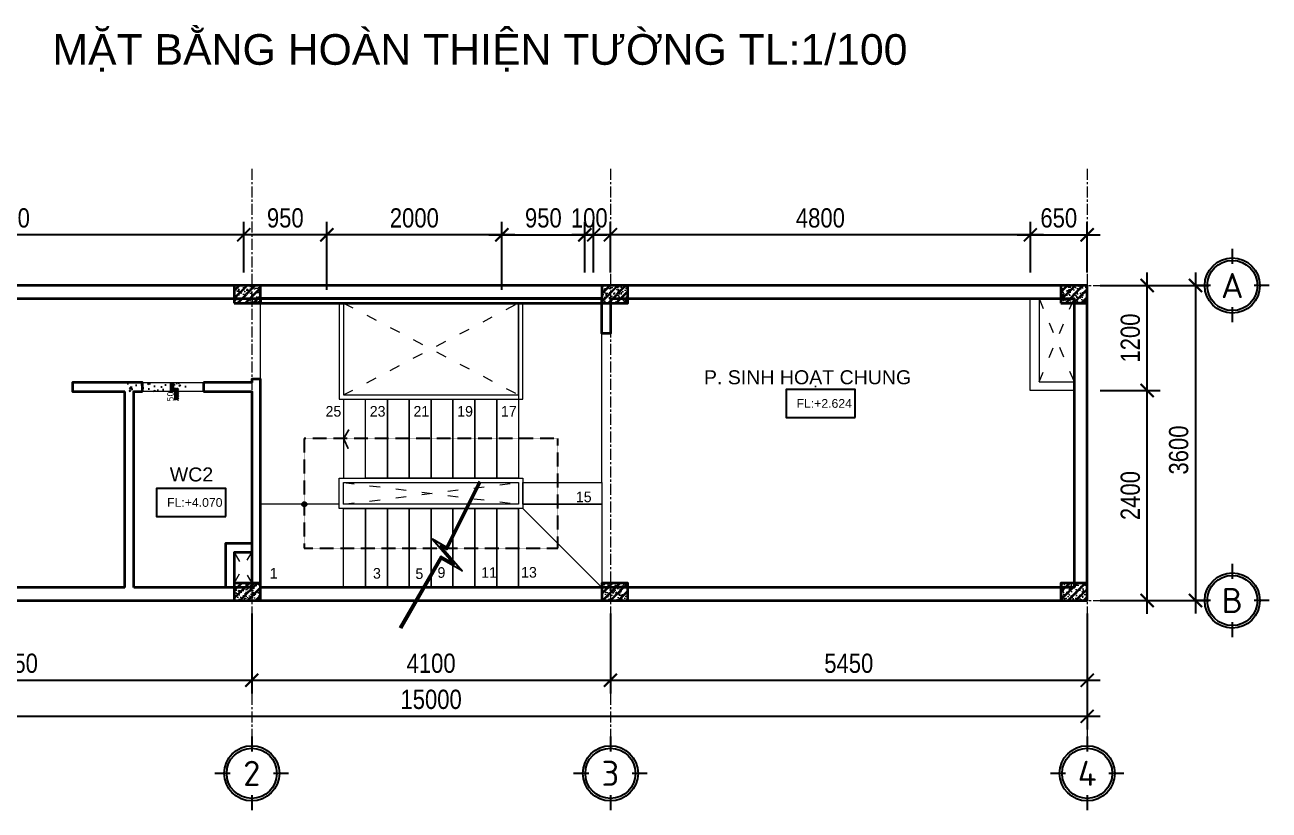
# Model space of a CAD drawing. Header units: inches. Extents: x 236662 to 497023, y -248575 to 81795.
# Drawn here: x 400945 to 415169, y -23908 to -14934 of the extents above; entities that cross this region are included whole.
import ezdxf
from ezdxf.enums import TextEntityAlignment as Align

# ---------------------------------------------------------------- set-up
doc = ezdxf.new("R2010")
doc.units = ezdxf.units.IN
doc.header["$LTSCALE"] = 10
doc.header["$MEASUREMENT"] = 0
for name, pattern in [('ACAD_ISO03W100', [30, 12, -18]), ('CENTER', [2, 1.25, -0.25, 0.25, -0.25]), ('DASHED2', [0.375, 0.25, -0.125])]:
    doc.linetypes.add(name, pattern=pattern)
for name, color, linetype in [('01. HP_TEXT', 9, 'Continuous'), ('07. HP_KY HIEU', 43, 'Continuous'), ('07. HP_KY HIEU @ 1', 43, 'Continuous'), ('08. HP_DIM', 118, 'Continuous'), ('hach', 7, 'Continuous'), ('TEXT', 2, 'Continuous')]:
    doc.layers.add(name, color=color, linetype=linetype)
for name, color, linetype, lineweight in [('02. HP_BE TONG', 1, 'Continuous', 35), ('03. HP_TUONG', 2, 'Continuous', 35), ('05. HP_TRUC', 251, 'CENTER', 5), ('06. HP_THAY 1', 134, 'Continuous', 15), ('06. HP_THAY 2', 147, 'Continuous', 13), ('09_HP_HATCH', 8, 'Continuous', 5), ('14. HP_OPENING', 250, 'ACAD_ISO03W100', 5), ('GHICHU', 7, 'Continuous', 9), ('N KHUAT', 8, 'Continuous', 5)]:
    doc.layers.add(name, color=color, linetype=linetype, lineweight=lineweight)
doc.styles.add('AVO', font='VAVOB.TTF')
doc.styles.add('BAOANNOTE', font='arial.ttf', dxfattribs={"width": 0.8})
doc.styles.add('ISOCP50', font='isocpeur.ttf')
doc.styles.get("Standard").update_dxf_attribs({"font": 'arial.ttf'})
doc.styles.add('Tahoma', font='tahoma.ttf')
doc.styles.add('TEXT (none)', font='arial.ttf')
doc.styles.add('text2', font='VHELVCN.TTF')
doc.dimstyles.new('AL-100', dxfattribs={"dimtxt": 220, "dimasz": 150, "dimexe": 150, "dimexo": 150, "dimgap": 80, "dimtad": 1, "dimdec": 0, "dimzin": 9, "dimtxsty": 'text2', "dimblk": 'ARCHTICK', "dimcen": 1, "dimdle": 150, "dimclrd": 256, "dimclre": 256, "dimclrt": 7, "dimadec": 0, "dimazin": 0, "dimtfac": 1, "dimtdec": 0, "dimtix": 1, "dimtmove": 2, "dimatfit": 3, "dimldrblk": 'ARCHTICK', "dimfxl": 1, "dimtolj": 1, "dimtzin": 0, "dimlwd": -1, "dimlwe": -1, "dimarcsym": 0})

# ---------------------------------------------------------------- blocks, each defined once
blk = doc.blocks.new('_ArchTick')
at = {"color": 0, "linetype": 'ByBlock', "const_width": 0.15}
blk.add_lwpolyline([(-0.5, -0.5), (0.5, 0.5)], dxfattribs=at)
blk = doc.blocks.new('*D1384')
at = {"layer": '08. HP_DIM', "transparency": 16777216}
for p, q in [((398089, -21663), (398089, -22986)), ((413089, -21663), (413089, -22986)), ((397939, -22836), (413239, -22836))]:
    blk.add_line(p, q, dxfattribs=at)
at = {"layer": 'Defpoints', "color": 0, "transparency": 16777216}
for p in [(398089, -21513), (413089, -21513), (413089, -22836)]:
    blk.add_point(p, dxfattribs=at)
at = {"layer": '08. HP_DIM', "transparency": 16777216, "xscale": 150, "yscale": 150, "zscale": 150, "rotation": 180}
blk.add_blockref('_ArchTick', (398089, -22836), dxfattribs=at)
at = {"layer": '08. HP_DIM', "transparency": 16777216, "xscale": 150, "yscale": 150, "zscale": 150}
blk.add_blockref('_ArchTick', (413089, -22836), dxfattribs=at)
at = {"layer": '08. HP_DIM', "color": 7, "transparency": 16777216, "insert": (405589, -22643), "char_height": 220, "attachment_point": 5, "style": 'text2'}
blk.add_mtext('\\A1;15000', dxfattribs=at)
blk = doc.blocks.new('grid test1')
at = {"ltscale": 20}
for p, q in [((0, 440), (0, 260)), ((-260, 0), (-440, 0)), ((440, 0), (260, 0)), ((0, -260), (0, -440))]:
    blk.add_line(p, q, dxfattribs=at)
at = {"color": 251, "ltscale": 20, "true_color": 0x636466}
for radius in [330, 300]:
    blk.add_circle((0, 0), radius, dxfattribs=at)
at = {"layer": '01. HP_TEXT', "color": 2, "ltscale": 20, "true_color": 0xf1eb1f, "style": 'ISOCP50'}
blk.add_attdef('GRID', text='', height=300, dxfattribs=at).set_placement((-37, 0), align=Align.MIDDLE_CENTER)
blk = doc.blocks.new('zcsadsdasd3')
at = {"layer": '05. HP_TRUC', "ltscale": 10}
for p, q in [((-9550, 4933), (-9550, -1554)), ((-5450, 4933), (-5450, -1554)), ((0, 4933), (0, -1554)), ((-15930, 3600), (1239, 3600)), ((-15930, 0), (1239, 0))]:
    blk.add_line(p, q, dxfattribs=at)
at = {"layer": '07. HP_KY HIEU @ 1', "ltscale": 20}
ref = blk.add_blockref('grid test1', (1659, 3600), dxfattribs=dict(at, xscale=0.9555000001564621, yscale=0.9555000001564621, zscale=0.9555000001564621))
ref.add_attrib('GRID', 'A', dxfattribs={"layer": 'TEXT', "ltscale": 20, "height": 287, "style": 'ISOCP50'}).set_placement((1659, 3600), align=Align.MIDDLE_CENTER)
ref = blk.add_blockref('grid test1', (1659, 0), dxfattribs=dict(at, xscale=0.9555000001564621, yscale=0.9555000001564621, zscale=0.9555000001564621))
ref.add_attrib('GRID', 'B', dxfattribs={"layer": 'TEXT', "ltscale": 20, "height": 287, "style": 'ISOCP50'}).set_placement((1659, 0), align=Align.MIDDLE_CENTER)
ref = blk.add_blockref('grid test1', (-9550, -1975), dxfattribs=dict(at, xscale=0.9555000001564621, yscale=0.9555000001564621, zscale=0.9555000001564621))
ref.add_attrib('GRID', '2', dxfattribs={"layer": 'TEXT', "ltscale": 20, "height": 287, "style": 'ISOCP50'}).set_placement((-9550, -1975), align=Align.MIDDLE_CENTER)
ref = blk.add_blockref('grid test1', (-5450, -1975), dxfattribs=dict(at, xscale=0.9555000001564621, yscale=0.9555000001564621, zscale=0.9555000001564621))
ref.add_attrib('GRID', '3', dxfattribs={"layer": 'TEXT', "ltscale": 20, "height": 287, "style": 'ISOCP50'}).set_placement((-5450, -1975), align=Align.MIDDLE_CENTER)
ref = blk.add_blockref('grid test1', (0, -1975), dxfattribs=dict(at, xscale=0.9555000001564621, yscale=0.9555000001564621, zscale=0.9555000001564621))
ref.add_attrib('GRID', '4', dxfattribs={"layer": 'TEXT', "ltscale": 20, "height": 287, "style": 'ISOCP50'}).set_placement((0, -1975), align=Align.MIDDLE_CENTER)
blk = doc.blocks.new('*D1390')
at = {"layer": '08. HP_DIM', "transparency": 16777216}
for p, q in [((413775, -21663), (413775, -18963)), ((413239, -19113), (413925, -19113)), ((413239, -21513), (413925, -21513))]:
    blk.add_line(p, q, dxfattribs=at)
at = {"layer": 'Defpoints', "color": 0, "transparency": 16777216}
for p in [(413089, -19113), (413775, -19113), (413089, -21513)]:
    blk.add_point(p, dxfattribs=at)
at = {"layer": '08. HP_DIM', "transparency": 16777216, "xscale": 150, "yscale": 150, "zscale": 150}
for p, rotation in [((413775, -19113), 90), ((413775, -21513), 270)]:
    blk.add_blockref('_ArchTick', p, dxfattribs=dict(at, rotation=rotation))
at = {"layer": '08. HP_DIM', "color": 7, "transparency": 16777216, "insert": (413583, -20313), "char_height": 220, "attachment_point": 5, "rotation": 90, "style": 'text2'}
blk.add_mtext('\\A1;2400', dxfattribs=at)
blk = doc.blocks.new('*D1391')
at = {"layer": '08. HP_DIM', "transparency": 16777216}
for p, q in [((413775, -19263), (413775, -17763)), ((413239, -17913), (413925, -17913)), ((413239, -19113), (413925, -19113))]:
    blk.add_line(p, q, dxfattribs=at)
at = {"layer": 'Defpoints', "color": 0, "transparency": 16777216}
for p in [(413089, -17913), (413775, -17913), (413089, -19113)]:
    blk.add_point(p, dxfattribs=at)
at = {"layer": '08. HP_DIM', "transparency": 16777216, "xscale": 150, "yscale": 150, "zscale": 150}
for p, rotation in [((413775, -17913), 90), ((413775, -19113), 270)]:
    blk.add_blockref('_ArchTick', p, dxfattribs=dict(at, rotation=rotation))
at = {"layer": '08. HP_DIM', "color": 7, "transparency": 16777216, "insert": (413583, -18513), "char_height": 220, "attachment_point": 5, "rotation": 90, "style": 'text2'}
blk.add_mtext('\\A1;1200', dxfattribs=at)
blk = doc.blocks.new('*D1393')
at = {"layer": '08. HP_DIM', "transparency": 16777216}
for p, q in [((412439, -17763), (412439, -17183)), ((413089, -17763), (413089, -17183)), ((412289, -17333), (413239, -17333))]:
    blk.add_line(p, q, dxfattribs=at)
at = {"layer": 'Defpoints', "color": 0, "transparency": 16777216}
for p in [(413089, -17333), (412439, -17913), (413089, -17913)]:
    blk.add_point(p, dxfattribs=at)
at = {"layer": '08. HP_DIM', "transparency": 16777216, "xscale": 150, "yscale": 150, "zscale": 150, "rotation": 180}
blk.add_blockref('_ArchTick', (412439, -17333), dxfattribs=at)
at = {"layer": '08. HP_DIM', "transparency": 16777216, "xscale": 150, "yscale": 150, "zscale": 150}
blk.add_blockref('_ArchTick', (413089, -17333), dxfattribs=at)
at = {"layer": '08. HP_DIM', "color": 7, "transparency": 16777216, "insert": (412764, -17141), "char_height": 220, "attachment_point": 5, "style": 'text2'}
blk.add_mtext('\\A1;650', dxfattribs=at)
blk = doc.blocks.new('*D1336')
at = {"layer": '08. HP_DIM', "transparency": 16777216}
for p, q in [((-15000, -3750), (-15000, -5073)), ((0, -3750), (0, -5073)), ((-15150, -4923), (150, -4923))]:
    blk.add_line(p, q, dxfattribs=at)
at = {"layer": 'Defpoints', "color": 0, "transparency": 16777216}
for p in [(-15000, -3600), (0, -3600), (0, -4923)]:
    blk.add_point(p, dxfattribs=at)
at = {"layer": '08. HP_DIM', "transparency": 16777216, "xscale": 150, "yscale": 150, "zscale": 150, "rotation": 180}
blk.add_blockref('_ArchTick', (-15000, -4923), dxfattribs=at)
at = {"layer": '08. HP_DIM', "transparency": 16777216, "xscale": 150, "yscale": 150, "zscale": 150}
blk.add_blockref('_ArchTick', (0, -4923), dxfattribs=at)
at = {"layer": '08. HP_DIM', "color": 7, "transparency": 16777216, "insert": (-7500, -4731), "char_height": 220, "attachment_point": 5, "style": 'text2'}
blk.add_mtext('\\A1;15000', dxfattribs=at)
blk = doc.blocks.new('COT')
at = {"layer": '09_HP_HATCH'}
h = blk.add_hatch(dxfattribs=at)
h.set_pattern_fill('CHAU-01', color=256, scale=15, pattern_type=2)
h.set_pattern_definition([(50, (-55276.965, -37444.2), (107.58903, -9.41282), [11.25, -123.75]), (355, (-55276.97, -37444.2), (-20.8127, 112.82882), [9, -99]), (100.4514, (-55268, -37444.99), (86.7764, 103.41593), [9.56103, -105.17132]), (46.1842, (-55276.97, -37414.2), (160.08616, -24.82785), [16.875, -185.625]), (96.6356, (-55263.62, -37416.27), (140.1994, 146.11768), [14.34154, -157.75695]), (351.1842, (-55276.97, -37414.2), (140.1993, 146.1178), [13.5, -148.5]), (21, (-55261.965, -37421.7), (89.53606, -60.39283), [11.25, -123.75]), (326, (-55261.97, -37421.7), (36.4973, 108.7725), [9, -99]), (71.4514, (-55254.5, -37426.73), (126.0334, 48.37957), [9.56103, -105.17132]), (37.5, (-55276.965, -37444.2), (1.823978, 49.934078), [0, -97.8, 0, -100.5, 0, -99.375]), (7.5, (-55276.965, -37444.2), (39.46043, 59.161757), [0, -57.3, 0, -95.55, 0, -37.875]), (327.5, (-55310.415, -37444.2), (80.073365, -3.38323), [0, -37.5, 0, -117, 0, -155.25]), (317.5, (-55325.415, -37444.2), (87.477925, 15.01575), [0, -48.75, 0, -77.7, 0, -110.25]), (45, (-55276.965, -37444.2), (-45.07806, 45.07806), []), (45, (-55276.965, -37425.827), (-45.07806, 45.07806), [])])
h.paths.add_polyline_path([(0, -200), (300, -200), (300, 0), (0, 0)])
at = {"layer": '02. HP_BE TONG'}
blk.add_lwpolyline([(0, -200), (300, -200), (300, 0), (0, 0)], close=True, dxfattribs=at)
blk = doc.blocks.new('ádasdwdczxzc')
at = {"layer": '03. HP_TUONG'}
for p in [(-9750, 3600), (-5550, 3600), (-300, 3600), (-9750, 200), (-5550, 200), (-300, 200)]:
    blk.add_blockref('COT', p, dxfattribs=at)
blk = doc.blocks.new('*D1337')
at = {"layer": '08. HP_DIM', "transparency": 16777216}
for p, q in [((-15000, -3750), (-15000, -4661)), ((-9550, -3750), (-9550, -4661)), ((-15150, -4511), (-9400, -4511))]:
    blk.add_line(p, q, dxfattribs=at)
at = {"layer": 'Defpoints', "color": 0, "transparency": 16777216}
for p in [(-15000, -3600), (-9550, -3600), (-9550, -4511)]:
    blk.add_point(p, dxfattribs=at)
at = {"layer": '08. HP_DIM', "transparency": 16777216, "xscale": 150, "yscale": 150, "zscale": 150, "rotation": 180}
blk.add_blockref('_ArchTick', (-15000, -4511), dxfattribs=at)
at = {"layer": '08. HP_DIM', "transparency": 16777216, "xscale": 150, "yscale": 150, "zscale": 150}
blk.add_blockref('_ArchTick', (-9550, -4511), dxfattribs=at)
at = {"layer": '08. HP_DIM', "color": 7, "transparency": 16777216, "insert": (-12275, -4318), "char_height": 220, "attachment_point": 5, "style": 'text2'}
blk.add_mtext('\\A1;5450', dxfattribs=at)
blk = doc.blocks.new('*D1338')
at = {"layer": '08. HP_DIM', "transparency": 16777216}
for p, q in [((-9550, -3750), (-9550, -4661)), ((-5450, -3750), (-5450, -4661)), ((-9700, -4511), (-5300, -4511))]:
    blk.add_line(p, q, dxfattribs=at)
at = {"layer": 'Defpoints', "color": 0, "transparency": 16777216}
for p in [(-9550, -3600), (-5450, -3600), (-5450, -4511)]:
    blk.add_point(p, dxfattribs=at)
at = {"layer": '08. HP_DIM', "transparency": 16777216, "xscale": 150, "yscale": 150, "zscale": 150, "rotation": 180}
blk.add_blockref('_ArchTick', (-9550, -4511), dxfattribs=at)
at = {"layer": '08. HP_DIM', "transparency": 16777216, "xscale": 150, "yscale": 150, "zscale": 150}
blk.add_blockref('_ArchTick', (-5450, -4511), dxfattribs=at)
at = {"layer": '08. HP_DIM', "color": 7, "transparency": 16777216, "insert": (-7500, -4318), "char_height": 220, "attachment_point": 5, "style": 'text2'}
blk.add_mtext('\\A1;4100', dxfattribs=at)
blk = doc.blocks.new('*D1339')
at = {"layer": '08. HP_DIM', "transparency": 16777216}
for p, q in [((-5450, -3750), (-5450, -4661)), ((0, -3750), (0, -4661)), ((-5600, -4511), (150, -4511))]:
    blk.add_line(p, q, dxfattribs=at)
at = {"layer": 'Defpoints', "color": 0, "transparency": 16777216}
for p in [(-5450, -3600), (0, -3600), (0, -4511)]:
    blk.add_point(p, dxfattribs=at)
at = {"layer": '08. HP_DIM', "transparency": 16777216, "xscale": 150, "yscale": 150, "zscale": 150, "rotation": 180}
blk.add_blockref('_ArchTick', (-5450, -4511), dxfattribs=at)
at = {"layer": '08. HP_DIM', "transparency": 16777216, "xscale": 150, "yscale": 150, "zscale": 150}
blk.add_blockref('_ArchTick', (0, -4511), dxfattribs=at)
at = {"layer": '08. HP_DIM', "color": 7, "transparency": 16777216, "insert": (-2725, -4318), "char_height": 220, "attachment_point": 5, "style": 'text2'}
blk.add_mtext('\\A1;5450', dxfattribs=at)
blk = doc.blocks.new('*D1340')
at = {"layer": '08. HP_DIM', "transparency": 16777216}
for p, q in [((1239, 150), (1239, -3750)), ((365, 0), (1389, 0)), ((365, -3600), (1389, -3600))]:
    blk.add_line(p, q, dxfattribs=at)
at = {"layer": 'Defpoints', "color": 0, "transparency": 16777216}
for p in [(215, 0), (215, -3600), (1239, -3600)]:
    blk.add_point(p, dxfattribs=at)
at = {"layer": '08. HP_DIM', "transparency": 16777216, "xscale": 150, "yscale": 150, "zscale": 150}
for p, rotation in [((1239, 0), 90), ((1239, -3600), 270)]:
    blk.add_blockref('_ArchTick', p, dxfattribs=dict(at, rotation=rotation))
at = {"layer": '08. HP_DIM', "color": 7, "transparency": 16777216, "insert": (1047, -1880), "char_height": 220, "attachment_point": 5, "rotation": 90, "style": 'text2'}
blk.add_mtext('\\A1;3600', dxfattribs=at)
blk = doc.blocks.new('Level mark - Plan 2')
blk.add_lwpolyline([(12.53, 0.4), (12.53, 3.6), (4.64, 3.6), (4.64, 0.4)], close=True)
at = {"style": 'BAOANNOTE', "flags": 8}
blk.add_attdef('FL%%P0.000', text='', height=2, dxfattribs=at).set_placement((9, 2), align=Align.MIDDLE_CENTER)
blk = doc.blocks.new('Step Symbol - Metric')
h = blk.add_hatch()
h.set_pattern_fill('_USER', color=0, angle=45, style=0, pattern_type=0)
h.set_pattern_definition([(45, (0, 4), (-0.70711, 0.70711), [])])
h.paths.add_polyline_path([(8, 0), (8, -3), (-3, -3), (-3, 1), (-8, 1), (-8, 4), (0, 4), (0, 0)])
at = {"color": 0}
blk.add_lwpolyline([(8, 0), (0, 0), (0, 4), (-8, 4)], dxfattribs=at)
blk.add_attdef('Step', (2, 2), '', height=3, dxfattribs=at)
blk = doc.blocks.new('*D1356')
at = {"layer": '08. HP_DIM', "transparency": 16777216}
for p, q in [((407639, -17763), (407639, -17183)), ((412439, -17763), (412439, -17183)), ((412589, -17333), (407489, -17333))]:
    blk.add_line(p, q, dxfattribs=at)
at = {"layer": 'Defpoints', "color": 0, "transparency": 16777216}
for p in [(407639, -17333), (407639, -17913, -312), (412439, -17913, -312)]:
    blk.add_point(p, dxfattribs=at)
at = {"layer": '08. HP_DIM', "transparency": 16777216, "xscale": 150, "yscale": 150, "zscale": 150, "rotation": 180}
blk.add_blockref('_ArchTick', (407639, -17333), dxfattribs=at)
at = {"layer": '08. HP_DIM', "transparency": 16777216, "xscale": 150, "yscale": 150, "zscale": 150}
blk.add_blockref('_ArchTick', (412439, -17333), dxfattribs=at)
at = {"layer": '08. HP_DIM', "color": 7, "transparency": 16777216, "insert": (410039, -17141), "char_height": 220, "attachment_point": 5, "style": 'text2'}
blk.add_mtext('\\A1;4800', dxfattribs=at)
blk = doc.blocks.new('*D1357')
at = {"layer": '08. HP_DIM', "transparency": 16777216}
for p, q in [((407347, -17763), (407347, -17183)), ((407447, -17763), (407447, -17183)), ((407347, -17333), (407197, -17333)), ((407447, -17333), (407347, -17333)), ((407447, -17333), (407597, -17333))]:
    blk.add_line(p, q, dxfattribs=at)
at = {"layer": 'Defpoints', "color": 0, "transparency": 16777216}
for p in [(407347, -17333), (407347, -17913, -312), (407447, -17913, -312)]:
    blk.add_point(p, dxfattribs=at)
at = {"layer": '08. HP_DIM', "transparency": 16777216, "xscale": 150, "yscale": 150, "zscale": 150}
blk.add_blockref('_ArchTick', (407347, -17333), dxfattribs=at)
at = {"layer": '08. HP_DIM', "transparency": 16777216, "xscale": 150, "yscale": 150, "zscale": 150, "rotation": 180}
blk.add_blockref('_ArchTick', (407447, -17333), dxfattribs=at)
at = {"layer": '08. HP_DIM', "color": 7, "transparency": 16777216, "insert": (407397, -17141), "char_height": 220, "attachment_point": 5, "style": 'text2'}
blk.add_mtext('\\A1;100', dxfattribs=at)
blk = doc.blocks.new('*D1358')
at = {"layer": '08. HP_DIM', "transparency": 16777216}
for p, q in [((404397, -17963), (404397, -17183)), ((406397, -17963), (406397, -17183)), ((406547, -17333), (404247, -17333))]:
    blk.add_line(p, q, dxfattribs=at)
at = {"layer": 'Defpoints', "color": 0, "transparency": 16777216}
for p in [(404397, -17333), (404397, -18113, -312), (406397, -18113, -312)]:
    blk.add_point(p, dxfattribs=at)
at = {"layer": '08. HP_DIM', "transparency": 16777216, "xscale": 150, "yscale": 150, "zscale": 150, "rotation": 180}
blk.add_blockref('_ArchTick', (404397, -17333), dxfattribs=at)
at = {"layer": '08. HP_DIM', "transparency": 16777216, "xscale": 150, "yscale": 150, "zscale": 150}
blk.add_blockref('_ArchTick', (406397, -17333), dxfattribs=at)
at = {"layer": '08. HP_DIM', "color": 7, "transparency": 16777216, "insert": (405397, -17141), "char_height": 220, "attachment_point": 5, "style": 'text2'}
blk.add_mtext('\\A1;2000', dxfattribs=at)
blk = doc.blocks.new('*D1359')
at = {"layer": '08. HP_DIM', "transparency": 16777216}
for p, q in [((403447, -17763), (403447, -17183)), ((404397, -17963), (404397, -17183)), ((404547, -17333), (403297, -17333))]:
    blk.add_line(p, q, dxfattribs=at)
at = {"layer": 'Defpoints', "color": 0, "transparency": 16777216}
for p in [(403447, -17333), (403447, -17913, -312), (404397, -18113, -312)]:
    blk.add_point(p, dxfattribs=at)
at = {"layer": '08. HP_DIM', "transparency": 16777216, "xscale": 150, "yscale": 150, "zscale": 150, "rotation": 180}
blk.add_blockref('_ArchTick', (403447, -17333), dxfattribs=at)
at = {"layer": '08. HP_DIM', "transparency": 16777216, "xscale": 150, "yscale": 150, "zscale": 150}
blk.add_blockref('_ArchTick', (404397, -17333), dxfattribs=at)
at = {"layer": '08. HP_DIM', "color": 7, "transparency": 16777216, "insert": (403922, -17141), "char_height": 220, "attachment_point": 5, "style": 'text2'}
blk.add_mtext('\\A1;950', dxfattribs=at)
blk = doc.blocks.new('*D1360')
at = {"layer": '08. HP_DIM', "transparency": 16777216}
for p, q in [((397997, -17913), (397997, -17183)), ((403447, -17763), (403447, -17183)), ((403597, -17333), (397847, -17333))]:
    blk.add_line(p, q, dxfattribs=at)
at = {"layer": 'Defpoints', "color": 0, "transparency": 16777216}
for p in [(397997, -17333), (403447, -17913, -312), (397997, -18063, -312)]:
    blk.add_point(p, dxfattribs=at)
at = {"layer": '08. HP_DIM', "transparency": 16777216, "xscale": 150, "yscale": 150, "zscale": 150, "rotation": 180}
blk.add_blockref('_ArchTick', (397997, -17333), dxfattribs=at)
at = {"layer": '08. HP_DIM', "transparency": 16777216, "xscale": 150, "yscale": 150, "zscale": 150}
blk.add_blockref('_ArchTick', (403447, -17333), dxfattribs=at)
at = {"layer": '08. HP_DIM', "color": 7, "transparency": 16777216, "insert": (400722, -17141), "char_height": 220, "attachment_point": 5, "style": 'text2'}
blk.add_mtext('\\A1;5450', dxfattribs=at)
blk = doc.blocks.new('*D1367')
at = {"layer": '08. HP_DIM', "transparency": 16777216}
for p, q in [((406397, -17963), (406397, -17183)), ((407347, -17763), (407347, -17183)), ((406247, -17333), (407497, -17333))]:
    blk.add_line(p, q, dxfattribs=at)
at = {"layer": 'Defpoints', "color": 0, "transparency": 16777216}
for p in [(407347, -17333), (407347, -17913, -312), (406397, -18113, -312)]:
    blk.add_point(p, dxfattribs=at)
at = {"layer": '08. HP_DIM', "transparency": 16777216, "xscale": 150, "yscale": 150, "zscale": 150, "rotation": 180}
blk.add_blockref('_ArchTick', (406397, -17333), dxfattribs=at)
at = {"layer": '08. HP_DIM', "transparency": 16777216, "xscale": 150, "yscale": 150, "zscale": 150}
blk.add_blockref('_ArchTick', (407347, -17333), dxfattribs=at)
at = {"layer": '08. HP_DIM', "color": 7, "transparency": 16777216, "insert": (406872, -17141), "char_height": 220, "attachment_point": 5, "style": 'text2'}
blk.add_mtext('\\A1;950', dxfattribs=at)
blk = doc.blocks.new('mb tang 2')
at = {"layer": '07. HP_KY HIEU'}
h = blk.add_hatch(color=256, dxfattribs=at)
h.dxf.hatch_style = 1
edge = h.paths.add_edge_path()
edge.add_arc((-8950, -2500), 25, 0, 360)
at = {"layer": '03. HP_TUONG'}
blk.add_line((-10100, -1110), (-10100, -1210), dxfattribs=at)
for points in [[(-11000, -3450), (-14900, -3450), (-14900, -2935), (-15000, -2935), (-15000, -3600), (0, -3600), (0, 0), (-15000, 0), (-15000, -509.2), (-14900, -509.2), (-14900, -150), (-5550, -150)], [(-5450, -150), (-150, -150), (-150, -3450), (-9450, -3450)], [(-5450, -150), (-5450, -550), (-5550, -550), (-5550, -150)], [(-10800, -1210), (-10800, -1110), (-11600, -1110), (-11600, -1210), (-11000, -1210)], [(-9550, -1110), (-10100, -1110)], [(-9450, -1110), (-9450, -1110), (-9450, -1070), (-9550, -1070), (-9550, -1110)], [(-9450, -3450), (-9450, -1110)], [(-11000, -3450), (-11000, -1210)], [(-10900, -3450), (-10900, -1210), (-10800, -1210)], [(-10100, -1210), (-9550, -1210), (-9550, -3450)], [(-9550, -2950), (-9850, -2950), (-9850, -3450)], [(-9550, -3050), (-9750, -3050), (-9750, -3450)], [(-9550, -3450), (-10900, -3450)]]:
    blk.add_lwpolyline(points, dxfattribs=at)
blk.add_lwpolyline([(-9450, -200), (-5550, -200), (-5550, -150), (-9450, -150)], close=True, dxfattribs=at)
at = {"layer": '06. HP_THAY 1'}
for points in [[(-8550, -200), (-8550, -1300), (-6450, -1300), (-6450, -200)], [(-8500, -200), (-8500, -1250), (-6500, -1250), (-6500, -200)]]:
    blk.add_lwpolyline(points, dxfattribs=at)
for points in [[(-8550, -2200), (-6450, -2200), (-6450, -2550), (-8550, -2550)], [(-8500, -2250), (-6500, -2250), (-6500, -2500), (-8500, -2500)]]:
    blk.add_lwpolyline(points, close=True, dxfattribs=at)
at = {"layer": '06. HP_THAY 2'}
for p, q in [((-9450, -1070), (-9450, -150)), ((-8500, -1300), (-8500, -2200)), ((-6450, -2550), (-5550, -3450))]:
    blk.add_line(p, q, dxfattribs=at)
for points in [[(-6450, -2250), (-5550, -2250), (-5550, -200), (-6500, -200), (-6500, -2200), (-6450, -2200)], [(-650, -150), (-550, -150), (-550, -1100), (-150, -1100), (-150, -1200), (-650, -1200)], [(-10800, -1110), (-10100, -1110), (-10100, -1210), (-10800, -1210)], [(-8250, -2200), (-8250, -1300), (-8000, -1300), (-8000, -2200)], [(-8000, -2200), (-8000, -1300), (-7750, -1300), (-7750, -2200)], [(-7750, -2200), (-7750, -1300), (-7500, -1300), (-7500, -2200)], [(-7500, -2200), (-7500, -1300), (-7250, -1300), (-7250, -2200)], [(-7250, -2200), (-7250, -1300), (-7000, -1300), (-7000, -2200)], [(-7000, -2200), (-7000, -1300), (-6750, -1300), (-6750, -2200)], [(-6750, -2200), (-6750, -1300), (-6500, -1300), (-6500, -2200)], [(-6450, -2250), (-5550, -2250), (-5550, -2500), (-6450, -2500)], [(-8500, -3450), (-8500, -2550), (-8250, -2550), (-8250, -3450)], [(-8250, -3450), (-8250, -2550), (-8000, -2550), (-8000, -3450)], [(-8000, -3450), (-8000, -2550), (-7750, -2550), (-7750, -3450)], [(-7750, -3450), (-7750, -2550), (-7500, -2550), (-7500, -3450)], [(-7500, -3450), (-7500, -2550), (-7250, -2550), (-7250, -3450)], [(-7250, -3450), (-7250, -2550), (-7000, -2550), (-7000, -3450)], [(-7000, -3450), (-7000, -2550), (-6750, -2550), (-6750, -3450)], [(-6750, -3450), (-6750, -2550), (-6500, -2550), (-6500, -3450)]]:
    blk.add_lwpolyline(points, close=True, dxfattribs=at)
for points in [[(-8550, -2500), (-9450, -2500), (-9450, -3450), (-8500, -3450), (-8500, -2550)], [(-6450, -2500), (-5550, -2500), (-5550, -3450), (-6500, -3450), (-6500, -2550)], [(-6450, -2500), (-6450, -2550), (-6500, -2550)]]:
    blk.add_lwpolyline(points, dxfattribs=at)
at = {"layer": '07. HP_KY HIEU', "linetype": 'DASHED2'}
blk.add_lwpolyline([(-8950, -1750), (-8950, -3000), (-6050, -3000), (-6050, -1750)], close=True, dxfattribs=at)
at = {"layer": '07. HP_KY HIEU'}
for points in [[(-6951.7, -2237.3), (-7328.1, -2989.1), (-7483.3, -2899.5), (-7234.9, -3186.1), (-7390.1, -3096.5), (-7859.8, -3910.1)], [(-6935, -2246.9), (-7321, -3015.5), (-7393.4, -2973.7), (-7145, -3260.3), (-7383, -3122.9), (-7843.1, -3919.7)]]:
    blk.add_lwpolyline(points, dxfattribs=at)
blk.add_circle((-8950, -2500), 25, dxfattribs=at)
at = {"layer": '14. HP_OPENING'}
for p, q in [((-8500, -200), (-6500, -1250)), ((-8500, -1250), (-6500, -200)), ((-550, -150), (-150, -1100)), ((-550, -1100), (-150, -150)), ((-8500, -2250), (-6500, -2500)), ((-8500, -2500), (-6500, -2250)), ((-9750, -3050), (-9550, -3400)), ((-9750, -3400), (-9550, -3050))]:
    blk.add_line(p, q, dxfattribs=at)
at = {"layer": 'N KHUAT', "linetype": 'Continuous', "const_width": 20}
blk.add_lwpolyline([(-8446.4, -1865.5), (-8500, -1750), (-8439.4, -1646)], dxfattribs=at)
ref = blk.add_blockref('Level mark - Plan 2', (-3905.9, -1547.2), dxfattribs=dict(xscale=100, yscale=100, zscale=100))
ref.add_attrib('FL%%P0.000', 'FL:+2.624', dxfattribs={"height": 100, "style": 'BAOANNOTE'}).set_placement((-3005.9, -1347.2), align=Align.MIDDLE_CENTER)
ref = blk.add_blockref('Level mark - Plan 2', (-11101.2, -2678.9, 312.3), dxfattribs=dict(xscale=100, yscale=100, zscale=100))
ref.add_attrib('FL%%P0.000', 'FL:+4.070', dxfattribs={"height": 100, "style": 'BAOANNOTE'}).set_placement((-10201.2, -2478.9, 312.3), align=Align.MIDDLE_CENTER)
at = {"layer": '07. HP_KY HIEU @ 1'}
ref = blk.add_blockref('Step Symbol - Metric', (-10425, -1210), dxfattribs=dict(at, xscale=-12.50000000000002, yscale=12.50000000000002, zscale=12.5, rotation=90))
ref.add_attrib('Step', '50', (-10443.4, -1324.3), dxfattribs={"layer": '0', "color": 7, "height": 75, "rotation": 90, "style": 'Tahoma'})
at = {"layer": '08. HP_DIM'}
blk.add_blockref('ádasdwdczxzc', (0, -3600), dxfattribs=at)
at = {"layer": '01. HP_TEXT', "style": 'TEXT (none)'}
for s, height, p in [('P. SINH HOẠT CHUNG ', 159.876, (-4381.3, -1128.1)), ('WC2', 159.88, (-10487.1, -2239.1))]:
    blk.add_text(s, height=height, dxfattribs=at).set_placement(p)
at = {"layer": 'GHICHU', "color": 0, "linetype": 'Continuous', "style": 'AVO'}
for s, p in [('25', (-8706.7, -1497.8)), ('23', (-8201.3, -1497.8)), ('21', (-7701.3, -1497.8)), ('19', (-7201.3, -1497.8)), ('17', (-6701.3, -1497.8)), ('15', (-5844.7, -2476.2)), ('1', (-9344.9, -3349.4)), ('3', (-8164.4, -3349.4)), ('5', (-7679.1, -3353.5)), ('9', (-7426.8, -3340.1)), ('11', (-6926.8, -3340.1)), ('13', (-6471.2, -3337.9))]:
    blk.add_text(s, height=121, dxfattribs=at).set_placement(p)
at = {"layer": '08. HP_DIM'}
dim = blk.add_linear_dim(base=(1239.1, -3600), p1=(215, 0), p2=(215, -3600), angle=90, dimstyle='AL-100', dxfattribs=at)
dim.commit()
dim.dimension.update_dxf_attribs({"geometry": '*D1340', "text_midpoint": (1046.7, -1880), "dimtype": 128})
for base, p1, p2, picture, middle in [((0, -4922.9), (-15000, -3600), (0, -3600), '*D1336', (-7500, -4730.6)), ((-9550, -4510.7), (-15000, -3600), (-9550, -3600), '*D1337', (-12275, -4318.3)), ((-5450, -4510.7), (-9550, -3600), (-5450, -3600), '*D1338', (-7500, -4318.3)), ((0, -4510.7), (-5450, -3600), (0, -3600), '*D1339', (-2725, -4318.3))]:
    dim = blk.add_linear_dim(base=base, p1=p1, p2=p2, dimstyle='AL-100', dxfattribs=at)
    dim.commit()
    dim.dimension.update_dxf_attribs({"geometry": picture, "text_midpoint": middle})

msp = doc.modelspace()

# ---------------------------------------------------------------- hatches: boundary and pattern name
at = {"layer": 'hach'}
h = msp.add_hatch(dxfattribs=at)
h.set_pattern_fill('AR-CONC', color=8, scale=25)
h.set_pattern_definition([(50, (35217.4, 0), (179.315046, -15.688034), [18.75, -206.25]), (355, (35217.4, 0), (-34.68783, 188.04803), [15, -165]), (100.451444, (35232.35, -1.3), (144.62721, 172.36), [15.93505, -175.28553]), (46.1842, (35217.4, 50), (266.81033, -41.37982), [28.125, -309.375]), (96.635635, (35239.64, 46.55), (233.66549, 243.52965), [23.90259, -262.92844]), (351.18416, (35217.4, 50), (233.66549, 243.52965), [22.5, -247.5]), (21, (35242.4, 37.5), (149.226763, -100.65472), [18.75, -206.25]), (326, (35242.4, 37.5), (60.82883, 181.28751), [15, -165]), (71.451445, (35254.84, 29.11), (210.055594, 80.63279), [15.93505, -175.28553]), (37.5, (35217.41, 0), (3.039964, 83.223463), [0, -163, 0, -167.5, 0, -165.625]), (7.5, (35217.41, 0), (65.767384, 98.602928), [0, -95.5, 0, -159.25, 0, -63.125]), (327.5, (35161.66, 0), (133.455609, -5.638718), [0, -62.5, 0, -195, 0, -258.75]), (317.5, (35136.66, 0), (145.796542, 25.026246), [0, -81.25, 0, -129.5, 0, -183.75])])
h.paths.add_polyline_path([(402796.7, -19022.7), (402421.7, -19022.7), (402421.7, -19122.7), (402796.7, -19122.7)])
h.paths.add_polyline_path([(402421.7, -19022.7), (402096.7, -19022.7), (402096.7, -19122.7), (402421.7, -19122.7)])

# ---------------------------------------------------------------- block references
msp.add_blockref('mb tang 2', (413088.7, -17912.7, 6.3))
at = {"layer": '08. HP_DIM'}
msp.add_blockref('zcsadsdasd3', (413088.7, -21512.7, 6.3), dxfattribs=at)

# ---------------------------------------------------------------- texts
at = {"layer": '01. HP_TEXT', "style": 'TEXT (none)'}
msp.add_text('MẶT BẰNG HOÀN THIỆN TƯỜNG TL:1/100', height=350, dxfattribs=at).set_placement((401260.1, -15389.7, 6.3))

# ---------------------------------------------------------------- dimensions: what is measured, and where the dimension line sits
at = {"layer": '08. HP_DIM'}
for base, p1, p2, picture, middle in [((397996.7, -17333.1, 349.4), (403446.7, -17912.7, 37.1), (397996.7, -18062.7, 37.1), '*D1360', (400721.7, -17140.7, 349.4)), ((403446.7, -17333.1, 349.4), (404396.7, -18112.7, 37.1), (403446.7, -17912.7, 37.1), '*D1359', (403921.7, -17140.7, 349.4)), ((404396.7, -17333.1, 349.4), (406396.7, -18112.7, 37.1), (404396.7, -18112.7, 37.1), '*D1358', (405396.7, -17140.7, 349.4)), ((407346.7, -17333.1, 349.4), (406396.7, -18112.7, 37.1), (407346.7, -17912.7, 37.1), '*D1367', (406871.7, -17140.7, 349.4)), ((407346.7, -17333.1, 349.4), (407446.7, -17912.7, 37.1), (407346.7, -17912.7, 37.1), '*D1357', (407396.7, -17140.7, 349.4)), ((407638.7, -17333.1, 318.6), (412438.7, -17912.7, 6.3), (407638.7, -17912.7, 6.3), '*D1356', (410038.7, -17140.7, 318.6)), ((413088.7, -17333.1, 6.3), (412438.7, -17912.7, 6.3), (413088.7, -17912.7, 6.3), '*D1393', (412763.7, -17140.7, 6.3)), ((413088.7, -22835.6, 6.3), (398088.7, -21512.7, 6.3), (413088.7, -21512.7, 6.3), '*D1384', (405588.7, -22643.3, 6.3))]:
    dim = msp.add_linear_dim(base=base, p1=p1, p2=p2, dimstyle='AL-100', dxfattribs=at)
    dim.commit()
    dim.dimension.update_dxf_attribs({"geometry": picture, "text_midpoint": middle})
for base, p1, p2, picture, middle in [((413774.9, -17912.7, 6.3), (413088.7, -19112.7, 6.3), (413088.7, -17912.7, 6.3), '*D1391', (413582.6, -18512.7, 6.3)), ((413774.9, -19112.7, 6.3), (413088.7, -21512.7, 6.3), (413088.7, -19112.7, 6.3), '*D1390', (413582.6, -20312.7, 6.3))]:
    dim = msp.add_linear_dim(base=base, p1=p1, p2=p2, angle=90, dimstyle='AL-100', dxfattribs=at)
    dim.commit()
    dim.dimension.update_dxf_attribs({"geometry": picture, "text_midpoint": middle})

doc.saveas('drawing.dxf')
